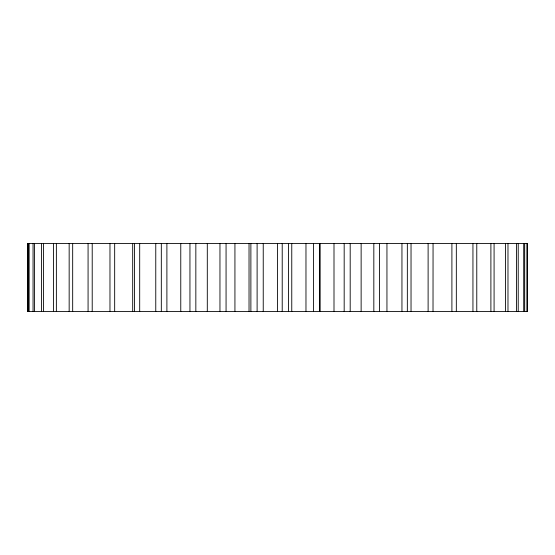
<?xml version="1.0" encoding="UTF-8"?>
<svg xmlns="http://www.w3.org/2000/svg" width="555" height="555" viewBox="0 0 555 555"><rect width="100%" height="100%" fill="white"/><g stroke="black" fill="none" stroke-linecap="round" stroke-linejoin="round"><path stroke-width="0.83" d="M527.056 243.423L527.056 311.577M524.69 243.423L524.69 311.577M523.712 243.423L523.712 311.577M518.231 243.423L518.231 311.577M516.483 243.423L516.483 311.577M507.978 243.423L507.978 311.577M505.487 243.423L505.487 311.577M494.082 243.423L494.082 311.577M490.897 243.423L490.897 311.577M476.78 243.423L476.78 311.577M472.943 243.423L472.943 311.577M456.328 243.423L456.328 311.577M451.902 243.423L451.902 311.577M433.06 243.423L433.018 311.577M428.113 243.423L428.113 311.577M411.033 243.423L411.033 311.577M407.342 243.423L407.342 311.577M401.952 243.423L401.952 311.577M386.946 243.423L386.946 311.577M379.571 243.423L379.571 311.577M373.827 243.423L373.827 311.577M361.132 243.423L361.132 311.577M350.191 243.423L350.191 311.577M344.176 243.423L344.176 311.577M333.999 243.423L333.999 311.577M320.068 243.423L320.068 311.577M319.666 243.423L319.666 311.577M313.485 243.423L313.485 311.577M305.971 243.423L305.971 311.577M291.763 243.423L291.763 311.577M288.475 243.423L288.475 311.577M282.217 243.423L282.217 311.577M277.5 243.423L277.5 311.577M263.236 243.423L263.236 311.577M257.111 243.423L257.111 311.577M250.881 243.423L250.881 311.577M249.028 243.423L249.028 311.577M234.931 243.423L234.931 311.577M226.065 243.423L226.065 311.577M219.96 243.423L219.96 311.577M207.299 243.423L207.299 311.577M195.839 243.423L195.839 311.577M189.949 243.423L189.949 311.577M180.77 243.423L180.77 311.577M166.895 243.423L166.895 311.577M161.318 243.423L161.318 311.577M155.768 243.423L155.768 311.577M139.694 243.423L139.694 311.577M134.518 243.423L134.518 311.577M132.687 243.423L132.687 311.577M114.67 243.423L114.67 311.577M109.973 243.423L109.973 311.577M92.213 243.423L92.213 311.577M88.072 243.423L88.072 311.577M72.677 243.423L72.677 311.577M69.16 243.423L69.16 311.577M56.367 243.423L56.367 311.577M53.53 243.423L53.53 311.577M43.554 243.423L43.554 311.577M41.431 243.423L41.431 311.577M34.424 243.423L34.424 311.577M33.057 243.423L33.057 311.577M29.131 243.423L29.131 311.577M28.541 243.423L28.541 311.577M27.944 243.423L27.944 311.577M527.25 243.423L27.75 243.423L27.75 311.577L527.25 311.577L527.25 243.423"/></g></svg>
